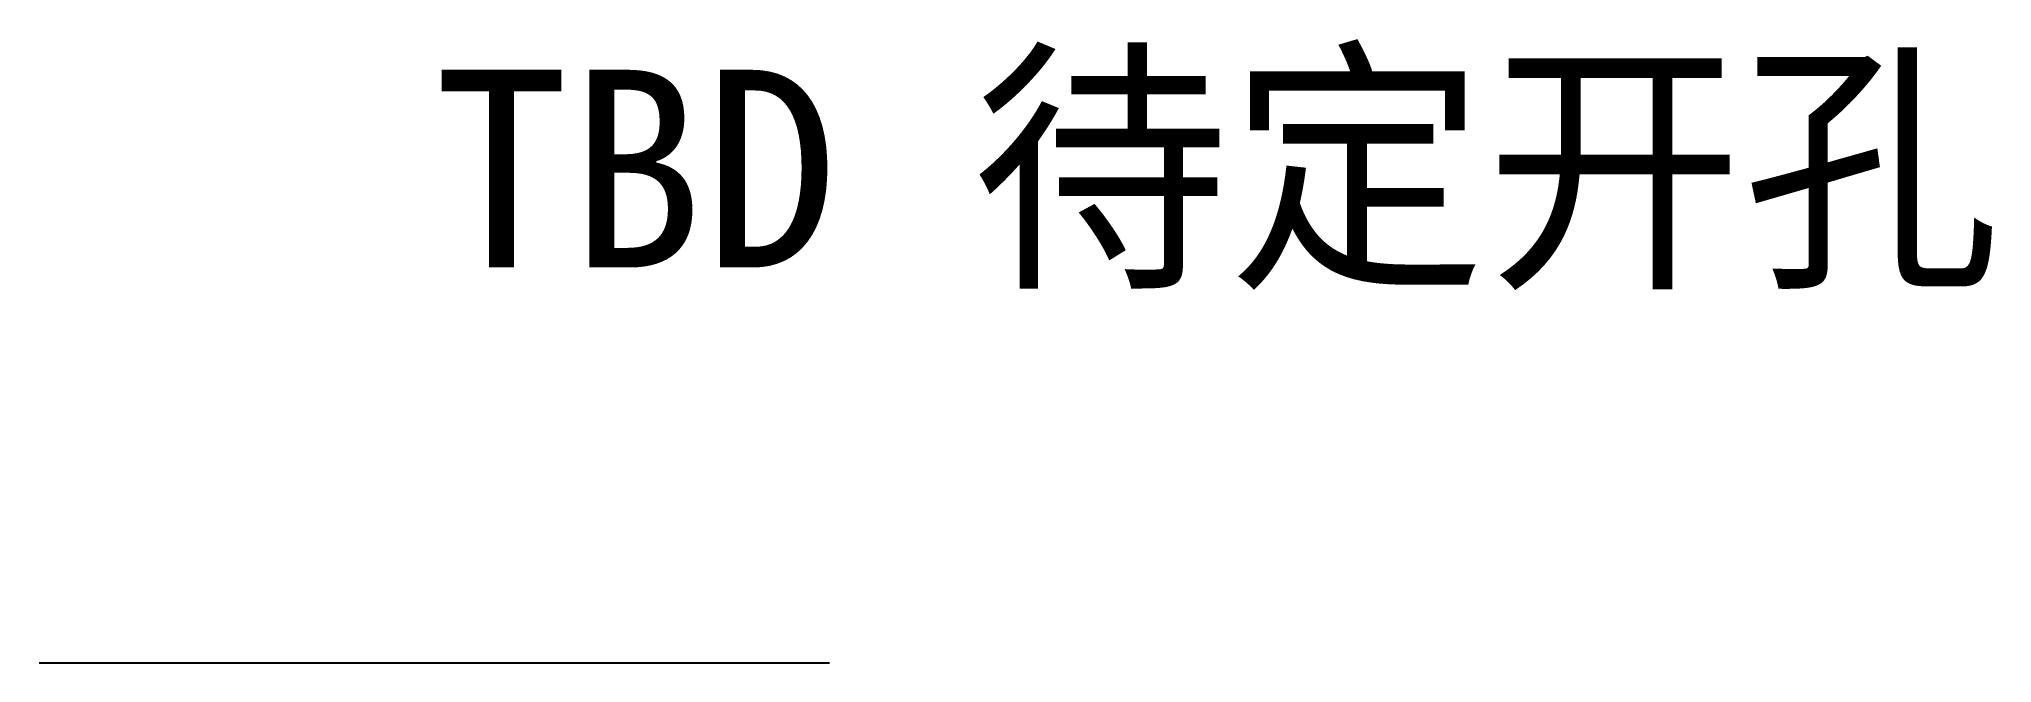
# Model space of a CAD drawing. Header units: metres. Extents: x 0 to 24.7, y 0 to 7.9.
import ezdxf

# ---------------------------------------------------------------- set-up
doc = ezdxf.new("R2010")
doc.units = ezdxf.units.M
doc.layers.add('bad-layer', color=7, linetype='Continuous')

msp = doc.modelspace()

# ---------------------------------------------------------------- linework, layer by layer
at = {"layer": 'bad-layer'}
msp.add_line((0, 0), (10, 0), dxfattribs=at)

# ---------------------------------------------------------------- texts
msp.add_text('TBD 待定开孔', height=2.5, dxfattribs=at).set_placement((5, 5))

doc.saveas('drawing.dxf')
